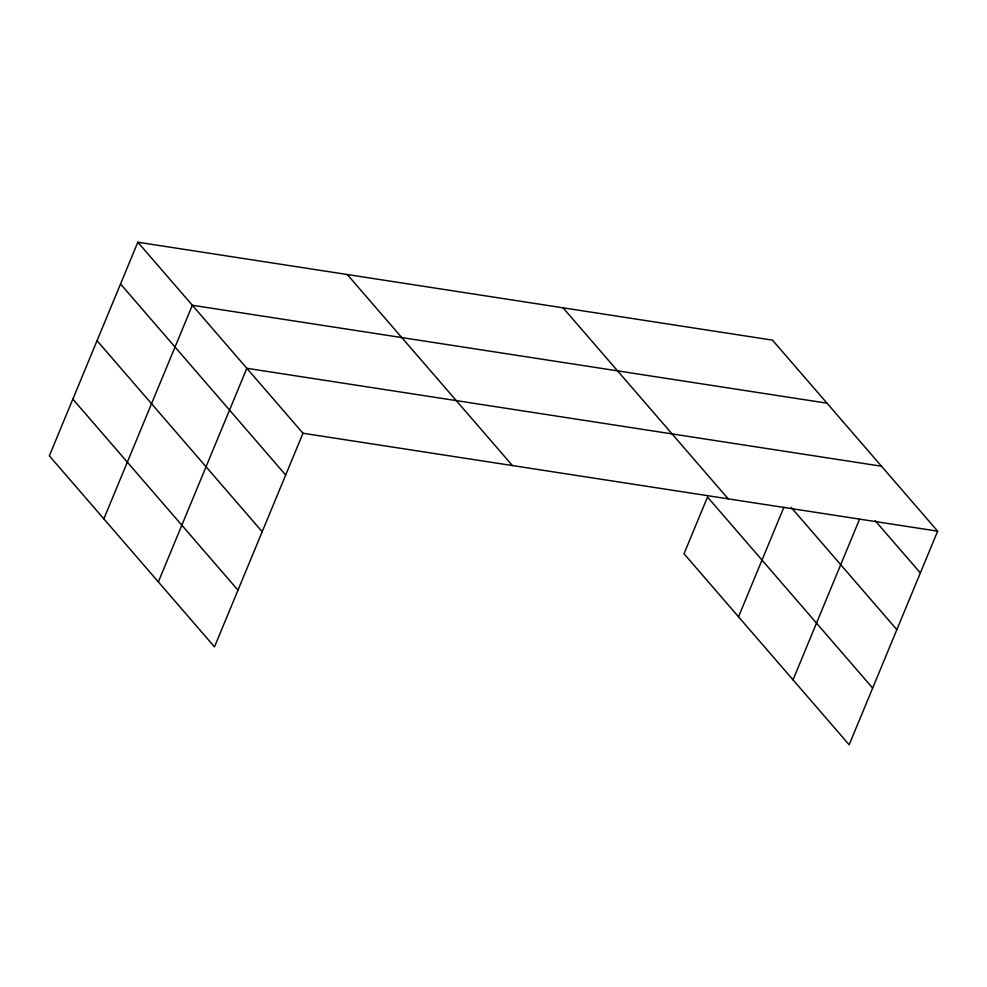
<?xml version="1.0" encoding="UTF-8"?>
<svg xmlns="http://www.w3.org/2000/svg" width="987" height="987" viewBox="0 0 987 987"><rect width="100%" height="100%" fill="white"/><g stroke="black" fill="none" stroke-linecap="round" stroke-linejoin="round"><path stroke-width="1.48" d="M137.835 242.21L49.35 455.834L214.5 646.867L302.984 433.244L137.835 242.21L772.5 340.133L937.65 531.166L849.165 744.79L684.016 553.756L707.506 497.041L872.656 688.075M103.845 518.866L192.329 305.254L826.995 403.177M158.352 581.911L246.836 368.299L881.502 466.222M738.523 616.789L783.9 507.219M793.017 679.833L859.504 519.335M302.984 433.244L937.65 531.166M875.222 520.754L920.353 572.941M791.167 507.392L896.862 629.657M563.059 307.821L728.209 498.854M347.276 274.522L512.426 465.568M120.537 283.985L285.675 475.018M97.047 340.688L262.197 531.722M72.841 399.118L237.99 590.152"/></g></svg>
